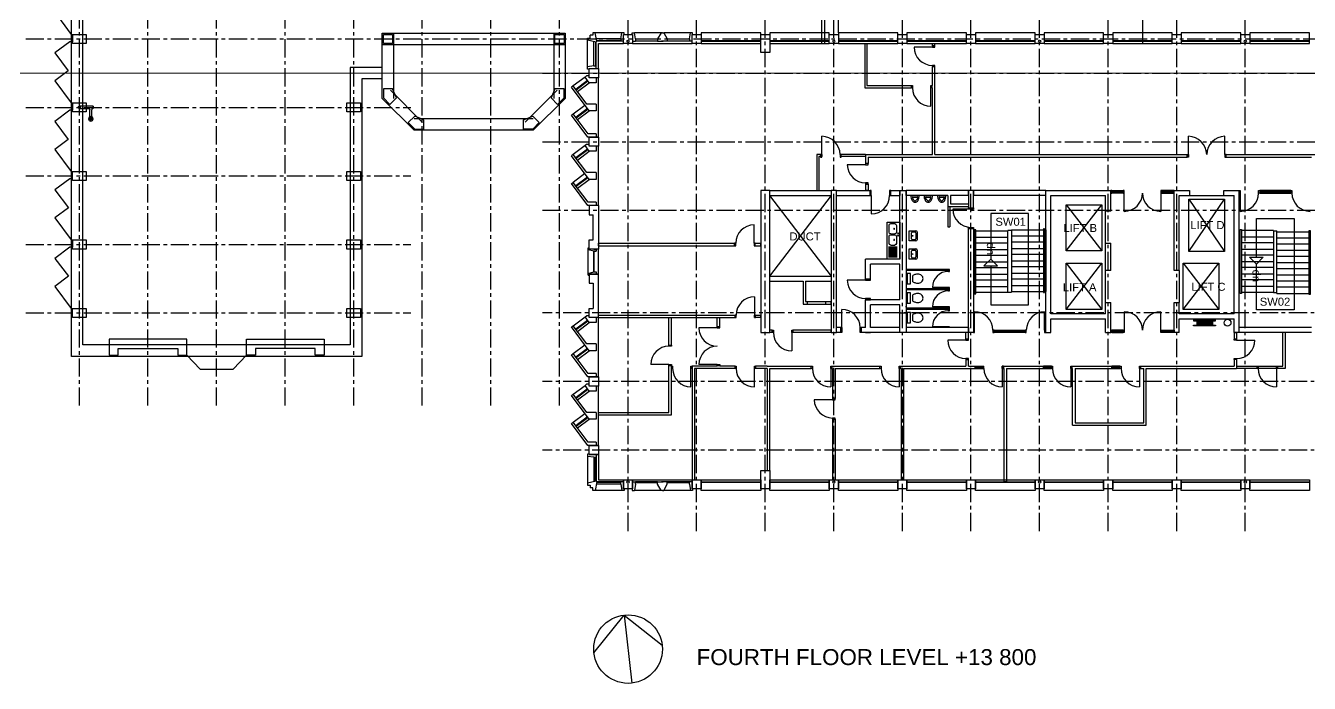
# Model space of a CAD drawing. Header units: millimetres. Extents: x -2031 to 95669, y -84053 to 2212.
# Drawn here: x -2031 to 54119, y -84053 to -55258 of the extents above; entities that cross this region are included whole.
import ezdxf

# ---------------------------------------------------------------- set-up
doc = ezdxf.new("R2010")
doc.units = ezdxf.units.MM
doc.header["$LTSCALE"] = 25
doc.header["$MEASUREMENT"] = 0
doc.linetypes.add('PCENTRE', pattern=[50.8, 31.75, -6.35, 6.35, -6.35])
doc.linetypes.add('PCENTRE2', pattern=[28.575, 19.05, -3.175, 3.175, -3.175])
for name, color, linetype in [('Boundaries_and_building_grids', 140, 'PCENTRE2'), ('BRICKWALLS_P4', 3, 'Continuous'), ('COLUMNS_P5', 5, 'Continuous'), ('DR', 8, 'Continuous'), ('FIRE', 7, 'Continuous'), ('LIFTS AND STAIRS', 8, 'Continuous'), ('Roofs', 7, 'Continuous'), ('SANITARY_P1', 1, 'Continuous'), ('TEXT', 7, 'Continuous'), ('WA', 6, 'Continuous'), ('WA_EXT', 7, 'Continuous'), ('WN', 4, 'Continuous')]:
    doc.layers.add(name, color=color, linetype=linetype)
doc.layers.add('Title Block', color=2, linetype='Continuous', lineweight=30)
doc.styles.add('Arial1', font='arial.ttf')
doc.styles.get("Standard").update_dxf_attribs({"font": 'arial.ttf'})

# ---------------------------------------------------------------- blocks, each defined once
blk = doc.blocks.new('sink4')
for p, q in [((0, 0), (-1618, 0)), ((-1618, 0), (-1618, -550)), ((0, -550), (0, 0)), ((-1618, -550), (0, -550)), ((-1068, -150), (-1543, -150)), ((-1068, -204), (-1543, -204)), ((-1068, -258), (-1543, -258)), ((-1068, -312), (-1543, -312)), ((-1068, -366), (-1543, -366)), ((-1068, -420), (-1543, -420)), ((-1543, -475), (-1068, -475)), ((-1004, -400), (-1004, -225)), ((-629, -150), (-929, -150)), ((-929, -475), (-629, -475)), ((-554, -400), (-554, -225)), ((-516, -400), (-516, -225)), ((-141, -150), (-441, -150)), ((-441, -475), (-141, -475)), ((-66, -400), (-66, -225))]:
    blk.add_line(p, q)
for centre in [(-779, -250), (-590, -79), (-490, -79), (-291, -250)]:
    blk.add_circle(centre, 20)
for centre, start, end in [((-929, -225), 90, 180), ((-929, -400), 180, 270), ((-629, -225), 0, 90), ((-629, -400), 270, 0), ((-441, -225), 90, 180), ((-441, -400), 180, 270), ((-141, -225), 0, 90), ((-141, -400), 270, 0)]:
    blk.add_arc(centre, 75, start, end)
blk = doc.blocks.new('wc8')
for p, q in [((170, -272), (-280, -272)), ((-280, -272), (-280, -422)), ((-280, -422), (170, -422)), ((-185, -186), (75, -186)), ((170, -422), (170, -272))]:
    blk.add_line(p, q)
for centre, radius, start, end in [((28, 44), 280, 160.8619, 180), ((28, 44), 280, 180, 199.1381), ((-12, 58), 237, 140.0439, 160.8619), ((-38, 80), 203, 116.3082, 140.0439), ((-55, 113), 166, 90, 116.3082), ((-55, 113), 166, 63.6918, 90), ((-71, 80), 203, 39.9561, 63.6918), ((-97, 58), 237, 19.1381, 39.9561), ((-138, 44), 280, 0, 19.1381), ((-138, 44), 280, 340.8619, 0), ((341, 71), 589, 191.5799, 204.7691), ((-38, -46), 203, 219.9561, 223.7742), ((-71, -46), 203, 316.2258, 320.0439), ((-451, 71), 589, 335.2309, 348.4201)]:
    blk.add_arc(centre, radius, start, end)
blk = doc.blocks.new('UR3')
for p, q in [((-208, 154), (165, 154)), ((-117, 85), (74, 85))]:
    blk.add_line(p, q)
blk.add_lwpolyline([(-208, 154, 0.062798), (-193, 37, 0.0766), (-153, -55, 0.107143), (-88, -122, 0.147074), (-22, -142, 0.147074), (44, -122, 0.107143), (110, -55, 0.0766), (149, 37, 0.062798), (165, 154, 0.06357)], format="xyb")
for centre, radius, start, end in [((-117, 65), 20, 90, 194.6369), ((121, 127), 267, 194.6369, 211.1445), ((-165, 127), 267, 328.8555, 345.3631), ((74, 65), 20, 345.3631, 90), ((50, 78), 180, 209.4369, 232.3837), ((-22, -7), 69.4, 236.533, 270), ((-22, -7), 69.4, 270, 303.467), ((-93, 78), 180, 307.6163, 330.5631)]:
    blk.add_arc(centre, radius, start, end)
blk = doc.blocks.new('whb5')
for p, q in [((-225, 0), (225, 0)), ((-225, -300), (-225, 0)), ((225, 0), (225, -300)), ((-175, -250), (-175, -150)), ((175, -350), (-175, -350)), ((-125, -100), (125, -100)), ((125, -300), (-125, -300)), ((175, -150), (175, -250))]:
    blk.add_line(p, q)
blk.add_circle((0, -153), 14.3)
for centre, start, end in [((-175, -300), 180, 270), ((-125, -150), 90, 180), ((-125, -250), 180, 270), ((125, -150), 0, 90), ((125, -250), 270, 0), ((175, -300), 270, 0)]:
    blk.add_arc(centre, 50, start, end)
blk = doc.blocks.new('FHR')
at = {"layer": 'FIRE', "linetype": 'Continuous'}
for p, q in [((-339, -76), (-339, -276)), ((-339, -102), (339, -102)), ((339, -125), (-339, -125)), ((-339, -151), (339, -151)), ((339, -177), (-339, -177)), ((-339, -203), (339, -203)), ((339, -229), (-339, -229)), ((-339, -255), (339, -255)), ((339, -76), (339, -276))]:
    blk.add_line(p, q, dxfattribs=at)
for points in [[(481, -46), (-481, -46), (-481, -76), (481, -76), (481, -46)], [(481, -307), (-481, -307), (-481, -276), (481, -276), (481, -307)]]:
    blk.add_lwpolyline(points, dxfattribs=at)
blk = doc.blocks.new('OffSetFullbore')
at = {"layer": 'Roofs', "linetype": 'Continuous'}
h = blk.add_hatch(dxfattribs=at)
h.set_pattern_fill('lines', color=256, scale=6.25, style=0)
h.set_pattern_definition([(0, (-14818.7696, 134.024), (0, 6.25), [])])
h.paths.add_polyline_path([(-550, -500, -1), (-450, -500, -1)])
at = {"layer": 'Roofs', "linetype": 'Continuous', "lineweight": -3}
for p, q in [((-600, 50), (0, 50)), ((-600, 50), (-600, -50)), ((-590, 50), (-590, -50)), ((-600, -50), (-541, -50)), ((-550, -500), (-550, -100)), ((-450, -500), (-450, -100)), ((0, -50), (-400, -50))]:
    blk.add_line(p, q, dxfattribs=at)
at = {"layer": 'Roofs', "linetype": 'Continuous'}
for radius in [100, 93.8, 50, 50]:
    blk.add_circle((-500, -500), radius, dxfattribs=at)
at = {"layer": 'Roofs', "linetype": 'Continuous', "lineweight": -3}
for centre, radius, start, end in [((0, 0), 50, 270, 90), ((-400, -100), 150, 160.5288, 180), ((-400, -100), 50, 90, 180)]:
    blk.add_arc(centre, radius, start, end, dxfattribs=at)

msp = doc.modelspace()

# ---------------------------------------------------------------- linework, layer by layer
at = {"layer": 'Boundaries_and_building_grids', "color": 140, "linetype": 'PCENTRE', "lineweight": -3}
for p, q in [((319, -71888), (319, 2212)), ((3319, -71888), (3319, 2212)), ((6319, -71888), (6319, 2212)), ((9319, -71888), (9319, 2212)), ((12319, -71888), (12319, 2212)), ((15319, -71888), (15319, 2212)), ((18319, -71888), (18319, 2212)), ((21319, -71888), (21319, 2212)), ((24319, -77388), (24319, 2212)), ((27319, -77388), (27319, 2212)), ((30319, -77388), (30319, 2212)), ((33319, -77388), (33319, 2212)), ((36319, -77388), (36319, 2212)), ((39319, -77388), (39319, 2212)), ((42319, -77388), (42319, 2212)), ((45319, -77388), (45319, 2212)), ((48319, -77388), (48319, 2212)), ((51319, -77388), (51319, 2212)), ((-2031, -55838), (95669, -55838)), ((20569, -57338), (73069, -57338)), ((-2031, -58838), (14819, -58838)), ((20569, -60338), (73069, -60338)), ((-2031, -61838), (14819, -61838)), ((20569, -63338), (73069, -63338)), ((-2031, -64838), (14819, -64838)), ((-2031, -67838), (14819, -67838)), ((73069, -67838), (20569, -67838)), ((73069, -70838), (20569, -70838)), ((73069, -73838), (20569, -73838))]:
    msp.add_line(p, q, dxfattribs=at)
at = {"layer": 'Boundaries_and_building_grids', "color": 4, "linetype": 'Continuous'}
for p, q in [((22828, -82723), (24149, -81062)), ((24149, -81062), (24488, -84043)), ((24149, -81062), (25809, -82383))]:
    msp.add_line(p, q, dxfattribs=at)
msp.add_circle((24319, -82553), 1500, dxfattribs=at)
at = {"layer": 'BRICKWALLS_P4', "linetype": 'Continuous'}
for p, q in [((30519, -62698), (30519, -62478)), ((30519, -62478), (33209, -62478)), ((30519, -62698), (33209, -62698)), ((33209, -62478), (33209, -62698)), ((33429, -62698), (33429, -62478)), ((33429, -62478), (34909, -62478)), ((33429, -62698), (34909, -62698)), ((34909, -62698), (34909, -62478)), ((35809, -62478), (36209, -62478)), ((35809, -62698), (35809, -62478)), ((35809, -62698), (36209, -62698)), ((36209, -62478), (36209, -62698)), ((36478, -62698), (36478, -62478)), ((39209, -62478), (36478, -62478)), ((38309, -62698), (36478, -62698)), ((38309, -62698), (38309, -63173)), ((39209, -62698), (38419, -62698)), ((38419, -62698), (38419, -63063)), ((39209, -62698), (39209, -62478)), ((39429, -62478), (39429, -62698)), ((42589, -62478), (39429, -62478)), ((42589, -62698), (39429, -62698)), ((42589, -62698), (42589, -62478)), ((36209, -63338), (36478, -63338)), ((36209, -65478), (36209, -63338)), ((36478, -63338), (36479, -67838)), ((38309, -63173), (39209, -63173)), ((38419, -63063), (39209, -63063)), ((39209, -63063), (39209, -63173)), ((36209, -65478), (34709, -65478)), ((34709, -66358), (34709, -65478)), ((30519, -66228), (33209, -66228)), ((30519, -66448), (30519, -66228)), ((33209, -66228), (33209, -66448)), ((36209, -65698), (34929, -65698)), ((34929, -66358), (34929, -65698)), ((36209, -67258), (36209, -65698)), ((30519, -66448), (31972, -66448)), ((31972, -66448), (31972, -67447)), ((32082, -66448), (32082, -67337)), ((32082, -66448), (33209, -66448)), ((34709, -66358), (34929, -66358)), ((32082, -67337), (33209, -67337)), ((32174, -67447), (32174, -67337)), ((32970, -67447), (32970, -67337)), ((33209, -67447), (33209, -67337)), ((36209, -67258), (34709, -67258)), ((34709, -68478), (34709, -67258)), ((31972, -67447), (33209, -67447)), ((36209, -67478), (34929, -67478)), ((34929, -68478), (34929, -67478)), ((36209, -67838), (36209, -67478)), ((36209, -67838), (36479, -67838)), ((33619, -68478), (33429, -68478)), ((33429, -68698), (33429, -68478)), ((33619, -68478), (33619, -68698)), ((34519, -68478), (34519, -68698)), ((34709, -68478), (34519, -68478)), ((36209, -68478), (34929, -68478)), ((36209, -68698), (36209, -68478)), ((36479, -68478), (36479, -68698)), ((39209, -68478), (36479, -68478)), ((39209, -68478), (39209, -68698)), ((51049, -68698), (51049, -68478)), ((54209, -68478), (51049, -68478)), ((33619, -68698), (33429, -68698)), ((36209, -68698), (34519, -68698)), ((34709, -68698), (34929, -68698)), ((39209, -68698), (36479, -68698)), ((39209, -68698), (39099, -68698)), ((54209, -68698), (51049, -68698)), ((40734, -70273), (40764, -70273))]:
    msp.add_line(p, q, dxfattribs=at)
at = {"layer": 'COLUMNS_P5', "color": 8, "linetype": 'Continuous'}
for p, q in [((30509, -62698, 20700), (33209, -66228, 20700)), ((33209, -62698, 20700), (30509, -66228, 20700))]:
    msp.add_line(p, q, dxfattribs=at)
at = {"layer": 'COLUMNS_P5', "linetype": 'Continuous'}
for p, q in [((42589, -62478), (45429, -62478)), ((42589, -68698), (42589, -62478)), ((42809, -62698), (45209, -62698)), ((42809, -67878), (42809, -62698)), ((45209, -63378), (45209, -62698)), ((45429, -63378), (45429, -62478)), ((48209, -62478), (48879, -62478)), ((48209, -65978), (48209, -62478)), ((48429, -62698), (48879, -62698)), ((48429, -65978), (48429, -62698)), ((48879, -62478), (48879, -62698)), ((48879, -62698), (50379, -62698)), ((50379, -62698), (50379, -62478)), ((50379, -62478), (51049, -62478)), ((50379, -62698), (50829, -62698)), ((50829, -67878), (50829, -62698)), ((51049, -68698), (51049, -62478)), ((45429, -63378), (45209, -63378)), ((45209, -64778), (45209, -63378)), ((45209, -64778), (45429, -64778)), ((45209, -65978), (45209, -64778)), ((45429, -65978), (45429, -64778)), ((45429, -65978), (45209, -65978)), ((45209, -67378), (45209, -65978)), ((48429, -65978), (48209, -65978)), ((48429, -65978), (48429, -67378)), ((45209, -67378), (45429, -67378)), ((45209, -67878), (45209, -67378)), ((45429, -68698), (45429, -67378)), ((48209, -67378), (48429, -67378)), ((48209, -68698), (48209, -67378)), ((48429, -67878), (48429, -67378)), ((36209, -67838), (36429, -67838)), ((36479, -67585), (36479, -67535)), ((45209, -67878), (42809, -67878)), ((50829, -67878), (48429, -67878)), ((42809, -68698), (42809, -68098)), ((42809, -68098), (45209, -68098)), ((45209, -68698), (45209, -68098)), ((48429, -68698), (48429, -68098)), ((48429, -68098), (50829, -68098)), ((50829, -68698), (50829, -68098)), ((42589, -68698), (42809, -68698)), ((45209, -68698), (45429, -68698)), ((48429, -68698), (48209, -68698)), ((51049, -68698), (50829, -68698))]:
    msp.add_line(p, q, dxfattribs=at)
at = {"layer": 'COLUMNS_P5', "color": 3, "linetype": 'Continuous', "lineweight": 0}
msp.add_xline((69319, -57338), (1, 0), dxfattribs=at)
at = {"layer": 'COLUMNS_P5', "linetype": 'Continuous'}
for points in [[(19, -56038), (19, -55638), (619, -55638), (619, -56038), (19, -56038)], [(21519, -56038), (21119, -56038), (21119, -55638), (21519, -55638), (21519, -56038)], [(24519, -56038), (24119, -56038), (24119, -55638), (24519, -55638), (24519, -56038)], [(27519, -56038), (27119, -56038), (27119, -55638), (27519, -55638), (27519, -56038)], [(30119, -55638), (30519, -55638), (30519, -56438), (30119, -56438), (30119, -55638)], [(33519, -56038), (33119, -56038), (33119, -55638), (33519, -55638), (33519, -56038)], [(36519, -56038), (36119, -56038), (36119, -55638), (36519, -55638), (36519, -56038)], [(39519, -56038), (39119, -56038), (39119, -55638), (39519, -55638), (39519, -56038)], [(42519, -56038), (42119, -56038), (42119, -55638), (42519, -55638), (42519, -56038)], [(45519, -56038), (45119, -56038), (45119, -55638), (45519, -55638), (45519, -56038)], [(48519, -56038), (48119, -56038), (48119, -55638), (48519, -55638), (48519, -56038)], [(51519, -56038), (51119, -56038), (51119, -55638), (51519, -55638), (51519, -56038)], [(23019, -57538), (22619, -57538), (22619, -57138), (23019, -57138), (23019, -57538)], [(19, -59038), (19, -58638), (619, -58638), (619, -59038), (19, -59038)], [(12019, -59038), (12019, -58638), (12619, -58638), (12619, -59038), (12019, -59038)], [(23019, -60538), (22619, -60538), (22619, -60138), (23019, -60138), (23019, -60538)], [(19, -62038), (19, -61638), (619, -61638), (619, -62038), (19, -62038)], [(12019, -62038), (12019, -61638), (12619, -61638), (12619, -62038), (12019, -62038)], [(23019, -63138), (22619, -63138), (22619, -63538), (22799, -63538)], [(23019, -63138), (23019, -65038)], [(22799, -64638), (22799, -63538)], [(19, -65038), (19, -64638), (619, -64638), (619, -65038), (19, -65038)], [(12019, -65038), (12019, -64638), (12619, -64638), (12619, -65038), (12019, -65038)], [(23019, -65038), (22619, -65038), (22619, -64638), (22799, -64638)], [(23019, -66138), (22619, -66138), (22619, -66538), (22799, -66538)], [(23019, -68038), (23019, -66138)], [(22799, -66538), (22799, -67638)], [(19, -68038), (19, -67638), (619, -67638), (619, -68038), (19, -68038)], [(12019, -68038), (12019, -67638), (12619, -67638), (12619, -68038), (12019, -68038)], [(23019, -68038), (22619, -68038), (22619, -67638), (22799, -67638)], [(3374, -68988), (3264, -68988)], [(9274, -68988), (9384, -68988)], [(23019, -71038), (22619, -71038), (22619, -70638), (23019, -70638), (23019, -71038)], [(23019, -74038), (22619, -74038), (22619, -73638), (23019, -73638), (23019, -74038)], [(24519, -75538), (24119, -75538), (24119, -75138), (24519, -75138), (24519, -75538)], [(27519, -75538), (27119, -75538), (27119, -75138), (27519, -75138), (27519, -75538)], [(30519, -75538), (30119, -75538), (30119, -74738), (30519, -74738), (30519, -75538)], [(33519, -75538), (33119, -75538), (33119, -75138), (33519, -75138), (33519, -75538)], [(36519, -75538), (36119, -75538), (36119, -75138), (36519, -75138), (36519, -75538)], [(39519, -75538), (39119, -75538), (39119, -75138), (39519, -75138), (39519, -75538)], [(42519, -75538), (42119, -75538), (42119, -75138), (42519, -75138), (42519, -75538)], [(45519, -75538), (45119, -75538), (45119, -75138), (45519, -75138), (45519, -75538)], [(48519, -75538), (48119, -75538), (48119, -75138), (48519, -75138), (48519, -75538)], [(51519, -75538), (51119, -75538), (51119, -75138), (51519, -75138), (51519, -75538)]]:
    msp.add_lwpolyline(points, dxfattribs=at)
for points in [[(13619, -56038), (13619, -55638), (14019, -55638), (14019, -56038)], [(14019, -58020), (13619, -58020), (13619, -58420), (13902, -58703), (14184, -58420)], [(20953, -58420), (21236, -58703), (21519, -58420), (21519, -58020), (21119, -58020)], [(14986, -59222), (14703, -59505), (14986, -59788), (15386, -59788), (15386, -59388)], [(19752, -59788), (19752, -59388), (20152, -59222), (20434, -59505), (20152, -59788)], [(30119, -62478), (30119, -68698), (30519, -68698), (30519, -62478)], [(33429, -68698), (33429, -62478), (33209, -62478), (33209, -68698)], [(36478, -62478), (36478, -63338), (36209, -63338), (36209, -62478)], [(39429, -63238), (39429, -62478), (39209, -62478), (39209, -63238)], [(39429, -64138), (39429, -68698), (39209, -68698), (39209, -64138)], [(36479, -67838), (36479, -68698), (36209, -68698), (36209, -67838)], [(2019, -69688), (2019, -69388), (3319, -69388), (4619, -69388), (4619, -69688), (5019, -69688), (5019, -68988), (1619, -68988), (1619, -69688)], [(10629, -69388), (9329, -69388), (8029, -69388), (8029, -69688), (7629, -69688), (7629, -68988), (11029, -68988), (11029, -69688), (10629, -69688)]]:
    msp.add_lwpolyline(points, close=True, dxfattribs=at)
at = {"layer": 'COLUMNS_P5', "linetype": 'Continuous', "lineweight": -3}
for centre in [(24319, -55938), (33319, -55938), (42319, -55938), (51319, -55938), (319, -58838), (24319, -75238), (33319, -75238), (42319, -75238), (51319, -75238)]:
    msp.add_circle(centre, 50, dxfattribs=at)
at = {"layer": 'DR', "linetype": 'Continuous'}
for p, q in [((37634, -56198), (36834, -56198)), ((37563, -57983), (37563, -57984)), ((37563, -58783), (37563, -57984)), ((32792, -60903), (32792, -60103)), ((48829, -60903), (48829, -60103)), ((50429, -60903), (50429, -60103)), ((34709, -61345), (33909, -61345)), ((34959, -62698), (34959, -63498)), ((46019, -63388), (46019, -62588)), ((47619, -62588), (47619, -63388)), ((51099, -62588), (51099, -63388)), ((53309, -62588), (53309, -62533)), ((39319, -63288), (38519, -63288)), ((29831, -64783), (29831, -63983)), ((34709, -66408), (33909, -66408)), ((38330, -66717), (37630, -66717)), ((29850, -67128), (29850, -67928)), ((29850, -67928), (29850, -67928)), ((33669, -68478), (33669, -67678)), ((38330, -67567), (37630, -67567)), ((39479, -68588), (39479, -67788)), ((42539, -68588), (42539, -67788)), ((46019, -67788), (46019, -68588)), ((47619, -68588), (47619, -67788)), ((28219, -68493), (27419, -68493)), ((38330, -68438), (37630, -68438)), ((31479, -68698), (31479, -69498)), ((39099, -69030), (38299, -69030)), ((41689, -68588), (41689, -68643)), ((50939, -69030), (51739, -69030)), ((26109, -70093), (25309, -70093)), ((28219, -70093), (27419, -70093)), ((39484, -70163), (39484, -70273)), ((39534, -70273), (39534, -70163)), ((39834, -70273), (39834, -70163)), ((40684, -70273), (40684, -70163)), ((27069, -70273), (27069, -70274)), ((27069, -71073), (27069, -70274)), ((29850, -70273), (29850, -70274)), ((29850, -71073), (29850, -70274)), ((33184, -70273), (33184, -71073)), ((36184, -70273), (36184, -71073)), ((40684, -70273), (40684, -71073)), ((43684, -70273), (43684, -71073)), ((46684, -70273), (46684, -71073)), ((52681, -70273), (52681, -71073)), ((33264, -71636), (32464, -71636))]:
    msp.add_line(p, q, dxfattribs=at)
at = {"layer": 'DR'}
for p, q in [((39484, -70163), (39534, -70163)), ((39834, -70163), (39884, -70163)), ((39884, -70273), (39884, -70163)), ((39484, -70273), (39534, -70273)), ((39834, -70273), (39884, -70273))]:
    msp.add_line(p, q, dxfattribs=at)
at = {"layer": 'DR', "linetype": 'Continuous'}
for points in [[(37744, -56198), (37744, -56148), (37634, -56148), (37634, -56198), (37744, -56198)], [(37744, -57048), (37744, -56998), (37634, -56998), (37634, -57048), (37744, -57048)], [(36713, -57873), (36763, -57873), (36763, -57983), (36713, -57983), (36713, -57873)], [(37563, -57873), (37613, -57873), (37613, -57983), (37563, -57983), (37563, -57873)], [(32742, -60903), (32742, -61013), (32792, -61013), (32792, -60903), (32742, -60903)], [(33592, -60903), (33592, -61013), (33642, -61013), (33642, -60903), (33592, -60903)], [(48829, -61013), (48779, -61013), (48779, -60903), (48829, -60903), (48829, -61013)], [(50429, -61013), (50479, -61013), (50479, -60903), (50429, -60903), (50429, -61013)], [(34819, -61345), (34819, -61295), (34709, -61295), (34709, -61345), (34819, -61345)], [(34819, -62195), (34819, -62145), (34709, -62145), (34709, -62195), (34819, -62195)], [(34959, -62478), (34909, -62478), (34909, -62698), (34959, -62698), (34959, -62478)], [(35809, -62478), (35759, -62478), (35759, -62698), (35809, -62698), (35809, -62478)], [(45429, -62478), (45429, -62588), (45479, -62588), (45479, -62478), (45429, -62478)], [(45969, -62478), (45969, -62588), (46019, -62588), (46019, -62478), (45969, -62478)], [(47619, -62478), (47619, -62588), (47669, -62588), (47669, -62478), (47619, -62478)], [(48159, -62478), (48159, -62588), (48209, -62588), (48209, -62478), (48159, -62478)], [(51049, -62588), (51049, -62478), (51099, -62478), (51099, -62588), (51049, -62588)], [(51899, -62588), (51899, -62478), (51949, -62478), (51949, -62588), (51899, -62588)], [(53309, -62588), (53309, -62478), (53359, -62478), (53359, -62588), (53309, -62588)], [(39429, -63238), (39429, -63288), (39209, -63288), (39209, -63238), (39429, -63238)], [(39429, -64088), (39429, -64138), (39209, -64138), (39209, -64088), (39429, -64088)], [(28981, -64893), (29031, -64893), (29031, -64783), (28981, -64783), (28981, -64893)], [(29831, -64893), (29881, -64893), (29881, -64783), (29831, -64783), (29831, -64893)], [(38330, -65992), (38330, -66017), (38380, -66017), (38380, -65992), (38330, -65992)], [(38330, -65992), (38330, -66017), (38380, -66017), (38380, -65992), (38330, -65992)], [(34929, -66408), (34929, -66358), (34709, -66358), (34709, -66408), (34929, -66408)], [(38330, -66717), (38330, -66742), (38380, -66742), (38380, -66717), (38330, -66717)], [(34929, -67258), (34929, -67208), (34709, -67208), (34709, -67258), (34929, -67258)], [(38330, -66842), (38330, -66867), (38380, -66867), (38380, -66842), (38330, -66842)], [(38330, -66842), (38330, -66867), (38380, -66867), (38380, -66842), (38330, -66842)], [(29000, -68038), (29050, -68038), (29050, -67928), (29000, -67928), (29000, -68038)], [(29850, -68038), (29900, -68038), (29900, -67928), (29850, -67928), (29850, -68038)], [(38330, -67567), (38330, -67592), (38380, -67592), (38380, -67567), (38330, -67567)], [(38330, -67713), (38330, -67738), (38380, -67738), (38380, -67713), (38330, -67713)], [(38330, -67713), (38330, -67738), (38380, -67738), (38380, -67713), (38330, -67713)], [(28329, -68493), (28329, -68443), (28219, -68443), (28219, -68493), (28329, -68493)], [(33669, -68698), (33619, -68698), (33619, -68478), (33669, -68478), (33669, -68698)], [(34519, -68698), (34469, -68698), (34469, -68478), (34519, -68478), (34519, -68698)], [(38330, -68438), (38330, -68463), (38380, -68463), (38380, -68438), (38330, -68438)], [(30629, -68588), (30679, -68588), (30679, -68698), (30629, -68698), (30629, -68588)], [(31479, -68588), (31529, -68588), (31529, -68698), (31479, -68698), (31479, -68588)], [(39209, -69030), (39209, -68980), (39099, -68980), (39099, -69030), (39209, -69030)], [(39429, -68588), (39429, -68698), (39479, -68698), (39479, -68588), (39429, -68588)], [(40279, -68588), (40279, -68698), (40329, -68698), (40329, -68588), (40279, -68588)], [(41689, -68588), (41689, -68698), (41739, -68698), (41739, -68588), (41689, -68588)], [(42539, -68588), (42539, -68698), (42589, -68698), (42589, -68588), (42539, -68588)], [(45429, -68698), (45429, -68588), (45479, -68588), (45479, -68698), (45429, -68698)], [(45969, -68698), (45969, -68588), (46019, -68588), (46019, -68698), (45969, -68698)], [(47619, -68698), (47619, -68588), (47669, -68588), (47669, -68698), (47619, -68698)], [(48159, -68698), (48159, -68588), (48209, -68588), (48209, -68698), (48159, -68698)], [(50829, -69030), (50829, -68980), (50939, -68980), (50939, -69030), (50829, -69030)], [(26219, -69243), (26219, -69293), (26109, -69293), (26109, -69243), (26219, -69243)], [(26219, -70093), (26219, -70143), (26109, -70143), (26109, -70093), (26219, -70093)], [(26219, -70163), (26269, -70163), (26269, -70273), (26219, -70273), (26219, -70163)], [(27069, -70163), (27119, -70163), (27119, -70273), (27069, -70273), (27069, -70163)], [(28329, -70093), (28329, -70143), (28219, -70143), (28219, -70093), (28329, -70093)], [(29000, -70163), (29050, -70163), (29050, -70273), (29000, -70273), (29000, -70163)], [(29850, -70163), (29900, -70163), (29900, -70273), (29850, -70273), (29850, -70163)], [(32334, -70163), (32384, -70163), (32384, -70273), (32334, -70273), (32334, -70163)], [(33184, -70163), (33234, -70163), (33234, -70273), (33184, -70273), (33184, -70163)], [(35334, -70163), (35384, -70163), (35384, -70273), (35334, -70273), (35334, -70163)], [(36184, -70163), (36234, -70163), (36234, -70273), (36184, -70273), (36184, -70163)], [(39209, -69880), (39209, -69830), (39099, -69830), (39099, -69880), (39209, -69880)], [(40734, -70273), (40734, -70163), (40684, -70163), (40684, -70273), (40734, -70273)], [(42534, -70273), (42534, -70163), (42484, -70163), (42484, -70273), (42534, -70273)], [(42834, -70163), (42884, -70163), (42884, -70273), (42834, -70273), (42834, -70163)], [(43684, -70163), (43734, -70163), (43734, -70273), (43684, -70273), (43684, -70163)], [(45834, -70163), (45884, -70163), (45884, -70273), (45834, -70273), (45834, -70163)], [(46684, -70163), (46734, -70163), (46734, -70273), (46684, -70273), (46684, -70163)], [(50829, -69880), (50829, -69830), (50939, -69830), (50939, -69880), (50829, -69880)], [(51831, -70163), (51881, -70163), (51881, -70273), (51831, -70273), (51831, -70163)], [(52681, -70163), (52731, -70163), (52731, -70273), (52681, -70273), (52681, -70163)], [(33374, -71636), (33374, -71586), (33264, -71586), (33264, -71636), (33374, -71636)], [(33374, -72486), (33374, -72436), (33264, -72436), (33264, -72486), (33374, -72486)]]:
    msp.add_lwpolyline(points, dxfattribs=at)
for centre, radius, start, end in [((37634, -56198), 800, 180, 270), ((37563, -57983), 800, 180, 270), ((32792, -60903), 800, 0, 90), ((48829, -60903), 800, 0, 90), ((50429, -60903), 800, 90, 180), ((34709, -61345), 800, 180, 270), ((34959, -62698), 800, 270, 0), ((46019, -62588), 800, 270, 0), ((47619, -62588), 800, 180, 270), ((51099, -62588), 800, 270, 0), ((54159, -62588), 800, 180, 270), ((39319, -63288), 800, 180, 270), ((29831, -64783), 800, 90, 180), ((38330, -66717), 700, 90, 180), ((34709, -66408), 800, 180, 270), ((29850, -67928), 800, 90, 180), ((38330, -67567), 700, 90, 180), ((33669, -68478), 800, 0, 90), ((38330, -68438), 700, 90, 180), ((39479, -68588), 800, 0, 90), ((42539, -68588), 800, 90, 180), ((46019, -68588), 800, 0, 90), ((47619, -68588), 800, 90, 180), ((28219, -68493), 800, 180, 270), ((31479, -68698), 800, 180, 270), ((39099, -69030), 800, 180, 270), ((50939, -69030), 800, 270, 0), ((26109, -70093), 800, 90, 180), ((28219, -70093), 800, 90, 180), ((27069, -70273), 800, 180, 270), ((29850, -70273), 800, 180, 270), ((33184, -70273), 800, 180, 270), ((36184, -70273), 800, 180, 270), ((40684, -70273), 800, 180, 270), ((43684, -70273), 800, 180, 270), ((46684, -70273), 800, 180, 270), ((52681, -70273), 800, 180, 270), ((33264, -71636), 800, 180, 270)]:
    msp.add_arc(centre, radius, start, end, dxfattribs=at)
at = {"layer": 'FIRE', "linetype": 'Continuous'}
msp.add_circle((50540, -68264), 150, dxfattribs=at)
at = {"layer": 'LIFTS AND STAIRS', "linetype": 'Continuous'}
for p, q in [((48848, -65149), (50410, -62849)), ((48848, -62849), (50410, -65149)), ((43485, -65123), (45047, -63102)), ((43485, -63102), (45047, -65123)), ((39429, -64248), (39479, -64248)), ((39429, -64248), (39429, -66948)), ((39479, -64518), (39429, -64518)), ((39529, -64198), (39479, -64198)), ((39479, -64198), (39479, -66998)), ((39529, -66998), (39529, -64198)), ((39529, -64248), (40934, -64248)), ((39529, -64518), (40934, -64518)), ((41084, -64223), (40934, -64223)), ((40934, -66948), (40934, -64223)), ((41084, -64198), (41084, -66932)), ((41084, -64198), (42489, -64198)), ((42489, -64468), (41084, -64468)), ((42539, -64198), (42589, -64198)), ((42539, -64468), (42589, -64468)), ((42589, -64198), (42589, -66898)), ((51099, -64228), (51049, -64228)), ((51049, -66928), (51049, -64228)), ((51099, -64498), (51049, -64498)), ((51099, -64178), (51149, -64178)), ((51099, -66978), (51099, -64178)), ((51149, -64178), (51149, -66978)), ((52554, -64228), (51149, -64228)), ((51149, -64498), (52554, -64498)), ((52554, -64228), (52554, -66953)), ((52554, -64243), (52704, -64243)), ((52704, -66978), (52704, -64243)), ((52704, -64278), (54109, -64278)), ((52704, -64548), (54109, -64548)), ((39479, -64788), (39429, -64788)), ((39479, -65058), (39429, -65058)), ((40934, -64788), (39529, -64788)), ((39529, -65058), (40934, -65058)), ((42489, -64738), (41084, -64738)), ((41084, -65008), (42489, -65008)), ((42539, -64738), (42589, -64738)), ((42539, -65008), (42589, -65008)), ((51099, -64768), (51049, -64768)), ((51099, -65038), (51049, -65038)), ((52554, -64768), (51149, -64768)), ((51149, -65038), (52554, -65038)), ((54109, -64818), (52704, -64818)), ((52704, -65088), (54109, -65088)), ((39479, -65328), (39429, -65328)), ((39479, -65598), (39429, -65598)), ((40934, -65328), (39529, -65328)), ((39529, -65598), (40934, -65598)), ((42489, -65278), (41084, -65278)), ((41084, -65548), (42489, -65548)), ((42539, -65278), (42589, -65278)), ((42539, -65548), (42589, -65548)), ((43485, -67681), (45047, -65660)), ((43485, -65660), (45047, -67681)), ((48598, -67681), (50160, -65660)), ((48598, -65660), (50160, -67681)), ((51099, -65308), (51049, -65308)), ((51099, -65578), (51049, -65578)), ((52554, -65308), (51149, -65308)), ((51149, -65578), (52554, -65578)), ((54109, -65358), (52704, -65358)), ((52704, -65628), (54109, -65628)), ((39479, -65868), (39429, -65868)), ((39479, -66138), (39429, -66138)), ((40934, -65868), (39529, -65868)), ((39529, -66138), (40934, -66138)), ((42489, -65818), (41084, -65818)), ((41084, -66088), (42489, -66088)), ((42539, -65818), (42589, -65818)), ((42539, -66088), (42589, -66088)), ((51099, -65848), (51049, -65848)), ((51099, -66118), (51049, -66118)), ((52554, -65848), (51149, -65848)), ((51149, -66118), (52554, -66118)), ((54109, -65898), (52704, -65898)), ((52704, -66168), (54109, -66168)), ((39479, -66408), (39429, -66408)), ((39479, -66678), (39429, -66678)), ((40934, -66408), (39529, -66408)), ((39529, -66678), (40934, -66678)), ((42489, -66358), (41084, -66358)), ((41084, -66628), (42489, -66628)), ((42539, -66358), (42589, -66358)), ((42539, -66628), (42589, -66628)), ((51099, -66388), (51049, -66388)), ((51099, -66658), (51049, -66658)), ((52554, -66388), (51149, -66388)), ((51149, -66658), (52554, -66658)), ((54109, -66438), (52704, -66438)), ((54109, -66708), (52704, -66708)), ((39479, -66948), (39429, -66948)), ((39479, -66998), (39529, -66998)), ((40934, -66948), (39529, -66948)), ((40934, -66932), (41084, -66932)), ((41084, -66898), (42489, -66898)), ((42539, -66898), (42589, -66898)), ((51049, -66928), (51099, -66928)), ((51149, -66978), (51099, -66978)), ((51149, -66928), (52554, -66928)), ((52704, -66953), (52554, -66953)), ((52704, -66978), (54109, -66978))]:
    msp.add_line(p, q, dxfattribs=at)
for points in [[(50410, -65149), (48848, -65149), (48848, -62849), (50410, -62849), (50410, -65149)], [(45047, -65123), (43485, -65123), (43485, -63102), (45047, -63102), (45047, -65123)], [(41836, -63478), (40181, -63478), (40181, -65478)], [(40181, -65778), (40181, -67479), (41836, -67479), (41836, -63478)], [(51801, -65397), (51801, -63696), (53456, -63696), (53456, -67697)], [(42539, -64148), (42489, -64148), (42489, -66948), (42539, -66948), (42539, -64148)], [(54159, -67028), (54109, -67028), (54109, -64228), (54159, -64228), (54159, -67028)], [(40181, -65478), (39881, -65778), (40481, -65778), (40181, -65478)], [(45047, -67681), (43485, -67681), (43485, -65660), (45047, -65660), (45047, -67681)], [(50160, -67681), (48598, -67681), (48598, -65660), (50160, -65660), (50160, -67681)], [(51801, -65697), (51501, -65397), (52101, -65397), (51801, -65697)], [(53456, -67697), (51801, -67697), (51801, -65697)]]:
    msp.add_lwpolyline(points, dxfattribs=at)
at = {"layer": 'Roofs', "linetype": 'Continuous'}
for p, q in [((-31, -69738), (-31, 62)), ((33519, -55568), (33519, -29038)), ((13569, -55588), (21569, -55588)), ((13569, -58441), (13569, -55588)), ((21569, -55588), (21569, -58441)), ((13569, -57588), (12669, -57588)), ((12669, -57588), (12669, -69738)), ((14965, -59838), (13569, -58441)), ((21569, -58441), (20172, -59838)), ((20172, -59838), (14965, -59838)), ((12669, -69738), (-31, -69738))]:
    msp.add_line(p, q, dxfattribs=at)
at = {"layer": 'Roofs', "linetype": 'Continuous', "lineweight": -3}
for p, q in [((469, -69238), (469, -438)), ((32792, -56013), (32792, -28438)), ((32919, -56013), (32919, -28438)), ((46819, -28438), (46819, -56013)), ((14069, -58441), (14069, -55588)), ((21069, -55588), (21069, -58441)), ((13569, -56088), (21569, -56088)), ((13569, -57088), (12169, -57088)), ((12169, -57088), (12169, -69238)), ((15319, -59484), (13922, -58088)), ((21215, -58088), (19819, -59484)), ((20172, -59338), (14965, -59338)), ((12169, -69238), (469, -69238))]:
    msp.add_line(p, q, dxfattribs=at)
for points in [[(-757, -54674), (-37, -55638), (19, -55638), (19, -55960), (-101, -55960), (-752, -56447), (-170, -57236), (-757, -57674), (-37, -58638), (19, -58638), (19, -58960), (-101, -58960), (-752, -59447), (-170, -60236), (-757, -60674), (-37, -61638), (19, -61638)], [(19, -61960), (-101, -61960), (-752, -62447), (-165, -63232), (-757, -63674), (-37, -64638), (19, -64638), (19, -64960), (-101, -64960), (-752, -65447), (-165, -66232), (-757, -66674), (-37, -67638), (19, -67638)]]:
    msp.add_lwpolyline(points, dxfattribs=at)
at = {"layer": 'Roofs', "linetype": 'Continuous'}
msp.add_lwpolyline([(5019, -69688), (5606, -70295), (7041, -70295), (7629, -69688)], dxfattribs=at)
at = {"layer": 'WA', "linetype": 'Continuous'}
for p, q in [((34669, -56038), (34769, -56038)), ((34669, -56038), (34669, -57983)), ((34769, -56038), (34769, -57883)), ((37744, -55938), (37634, -55938)), ((37634, -56148), (37634, -56038)), ((37634, -56148), (37744, -56148)), ((37744, -56148), (37744, -56038)), ((37634, -57048), (37744, -57048)), ((37634, -57883), (37634, -57048)), ((37744, -60903), (37744, -57048)), ((34669, -57983), (36713, -57983)), ((34769, -57883), (36713, -57883)), ((36713, -57883), (36713, -57983)), ((37613, -57983), (37613, -57883)), ((37613, -57883), (37634, -57883)), ((37613, -57983), (37634, -57983)), ((37634, -60903), (37634, -57983)), ((32792, -60903), (32792, -60993)), ((33592, -60903), (33592, -60993)), ((34709, -60903), (34709, -61295)), ((34709, -60903), (37634, -60903)), ((34819, -61013), (34819, -61295)), ((34819, -61013), (48779, -61013)), ((37744, -60903), (48779, -60903)), ((48779, -60903), (48779, -61013)), ((50479, -60903), (60264, -60903)), ((50479, -61013), (54209, -61013)), ((34819, -61295), (34709, -61295)), ((34709, -62195), (34709, -62478)), ((34819, -62195), (34709, -62195)), ((34819, -62195), (34819, -62478)), ((34819, -62478), (34709, -62478)), ((38309, -63173), (38309, -64073)), ((38399, -63173), (38399, -64073)), ((23019, -64893), (23019, -64783)), ((23019, -64783), (27634, -64783)), ((23019, -64893), (28981, -64893)), ((27634, -64783), (28981, -64783)), ((28981, -64893), (28981, -64783)), ((29881, -64893), (29881, -64783)), ((29881, -64783), (30119, -64783)), ((29881, -64893), (30119, -64893)), ((30119, -64893), (30119, -64783)), ((38380, -65928), (36479, -65928)), ((38330, -65978), (36479, -65978)), ((38330, -65992), (38330, -65978)), ((38380, -65992), (38330, -65992)), ((38355, -65992), (38380, -65992)), ((38380, -65992), (38380, -65928)), ((38330, -66778), (36479, -66778)), ((38380, -66742), (38330, -66742)), ((38330, -66778), (38330, -66742)), ((38355, -66742), (38380, -66742)), ((38380, -66863), (38380, -66742)), ((38380, -66842), (38380, -66770)), ((38330, -66828), (36479, -66828)), ((38330, -66842), (38330, -66828)), ((38380, -66842), (38330, -66842)), ((38355, -66842), (38380, -66842)), ((23019, -67928), (28634, -67928)), ((23019, -68038), (23019, -67928)), ((28634, -67928), (29000, -67928)), ((29000, -68038), (29000, -67928)), ((29850, -67928), (30119, -67928)), ((29850, -68038), (29850, -67928)), ((30119, -68038), (30119, -67928)), ((38330, -67628), (36479, -67628)), ((38330, -67678), (36479, -67678)), ((38380, -67592), (38330, -67592)), ((38330, -67628), (38330, -67592)), ((38330, -67713), (38330, -67678)), ((38380, -67713), (38330, -67713)), ((38355, -67592), (38380, -67592)), ((38355, -67713), (38380, -67713)), ((38380, -67713), (38380, -67592)), ((38380, -67713), (38380, -67642)), ((23019, -68038), (29000, -68038)), ((26109, -69243), (26109, -68038)), ((26219, -69243), (26219, -68038)), ((28219, -68493), (28219, -68038)), ((28329, -68493), (28219, -68493)), ((28329, -68493), (28329, -68038)), ((30119, -68038), (29850, -68038)), ((38380, -68463), (38330, -68463)), ((38330, -68478), (38330, -68463)), ((38355, -68463), (38380, -68463)), ((38380, -68478), (38380, -68463)), ((30629, -68588), (30519, -68588)), ((30519, -68698), (30519, -68588)), ((30629, -68698), (30519, -68698)), ((30629, -68588), (30629, -68698)), ((33209, -68588), (31529, -68588)), ((31529, -68698), (31529, -68588)), ((33209, -68698), (31529, -68698)), ((33209, -68698), (33209, -68588)), ((39099, -68980), (39099, -68698)), ((39099, -68980), (39209, -68980)), ((39209, -68980), (39209, -68698)), ((50829, -68698), (50939, -68698)), ((50829, -68698), (50829, -68980)), ((50939, -68980), (50829, -68980)), ((50939, -68698), (50939, -68980)), ((26109, -69243), (26219, -69243)), ((26109, -72188), (26109, -70143)), ((26109, -70143), (26219, -70143)), ((26219, -70893), (26219, -70143)), ((26219, -70273), (26219, -70163)), ((27119, -70163), (27119, -75138)), ((27119, -70273), (27119, -70163)), ((28219, -70163), (27119, -70163)), ((28219, -70163), (28219, -70143)), ((28219, -70143), (28329, -70143)), ((28329, -70163), (28329, -70143)), ((29000, -70163), (28329, -70163)), ((29000, -70273), (29000, -70163)), ((30409, -70163), (29900, -70163)), ((29900, -70273), (29900, -70163)), ((30409, -70163), (32334, -70163)), ((30409, -70163), (30409, -70163)), ((32334, -70273), (32334, -70163)), ((33234, -70163), (35334, -70163)), ((33234, -70273), (33234, -70163)), ((35334, -70273), (35334, -70163)), ((36234, -70163), (39099, -70163)), ((36234, -70273), (36234, -70163)), ((39099, -69880), (39209, -69880)), ((39099, -69880), (39099, -70163)), ((39209, -70163), (39209, -69880)), ((39209, -70163), (39884, -70163)), ((39884, -70273), (39884, -70163)), ((40734, -70163), (42484, -70163)), ((40734, -70163), (40734, -70273)), ((42484, -70273), (42484, -70163)), ((43734, -70273), (43734, -70163)), ((43734, -70163), (45484, -70163)), ((45484, -70273), (45484, -70163)), ((46734, -70273), (46734, -70163)), ((46734, -70163), (50829, -70163)), ((50939, -69880), (50829, -69880)), ((50829, -69880), (50829, -70163)), ((50939, -69880), (50939, -70273)), ((27229, -70273), (27229, -75138)), ((29000, -70273), (27229, -70273)), ((30409, -70273), (29900, -70273)), ((30409, -70273), (30409, -74738)), ((30519, -70273), (32334, -70273)), ((30519, -74738), (30519, -70273)), ((33234, -70273), (33264, -70273)), ((33264, -70273), (33264, -71586)), ((33374, -70273), (35334, -70273)), ((33374, -70273), (33374, -71586)), ((36234, -70273), (36264, -70273)), ((36264, -70273), (36264, -75138)), ((36374, -70273), (39884, -70273)), ((36374, -70273), (36374, -75138)), ((40734, -70273), (40764, -70273)), ((40764, -75237), (40764, -70273)), ((40874, -70273), (42484, -70273)), ((40874, -70273), (40874, -75237)), ((43734, -70273), (43764, -70273)), ((43764, -72755), (43764, -70273)), ((43874, -70273), (45484, -70273)), ((43874, -70273), (43874, -72645)), ((46734, -70273), (46874, -70273)), ((46874, -72645), (46874, -70273)), ((46984, -72755), (46984, -70273)), ((46984, -70273), (50939, -70273)), ((26109, -72188), (26109, -70893)), ((26219, -72298), (26219, -70893)), ((33264, -71586), (33374, -71586)), ((23019, -72188), (26109, -72188)), ((23019, -72298), (26219, -72298)), ((33264, -72486), (33264, -75138)), ((33264, -72486), (33374, -72486)), ((33374, -72486), (33374, -75138)), ((43764, -72755), (46984, -72755)), ((43874, -72645), (46874, -72645)), ((27119, -75138), (27229, -75138)), ((33264, -75138), (33374, -75138)), ((36264, -75138), (36374, -75138)), ((40874, -75237), (40764, -75237))]:
    msp.add_line(p, q, dxfattribs=at)
at = {"layer": 'WA'}
for p, q in [((32576, -60903), (32576, -62478)), ((32792, -60903), (32576, -60903)), ((32666, -60993), (32666, -62478)), ((32792, -60993), (32666, -60993)), ((34709, -60903), (33592, -60903)), ((34709, -60993), (33592, -60993)), ((38309, -64073), (38399, -64073)), ((52959, -70163), (52959, -68698)), ((53069, -68698), (53069, -70273)), ((50939, -70163), (52959, -70163)), ((53069, -70273), (50939, -70273))]:
    msp.add_line(p, q, dxfattribs=at)
at = {"layer": 'WA_EXT', "linetype": 'Continuous'}
for p, q in [((22781, -55568), (22781, -55679)), ((22875, -55568), (22781, -55568)), ((22958, -55938), (22875, -55568)), ((24000, -55838), (24043, -55568)), ((24142, -55568), (24043, -55568)), ((24142, -55638), (24142, -55568)), ((22549, -55800), (22660, -55800)), ((22549, -55894), (22549, -55800)), ((22919, -55977), (22549, -55894)), ((22660, -55800), (22660, -55679)), ((22781, -55679), (22660, -55679)), ((22919, -55977), (22939, -55957)), ((22958, -55938), (22939, -55957)), ((24000, -55838), (24000, -55938)), ((24119, -55938), (24000, -55938)), ((22819, -57019), (22549, -57062)), ((22549, -57161), (22549, -57062)), ((22619, -57161), (22549, -57161)), ((22819, -57019), (22919, -57019)), ((22919, -57138), (22919, -57019))]:
    msp.add_line(p, q, dxfattribs=at)
at = {"layer": 'WA_EXT', "linetype": 'Continuous', "lineweight": -3}
for p, q in [((24495, -55568), (24595, -55568)), ((24495, -55638), (24495, -55568)), ((24637, -55838), (24595, -55568)), ((25760, -55570), (25605, -55838)), ((25819, -55570), (25760, -55570)), ((25819, -55570), (25877, -55570)), ((25877, -55570), (26032, -55838)), ((27000, -55838), (27043, -55568)), ((27142, -55568), (27043, -55568)), ((27142, -55638), (27142, -55568)), ((24519, -55938), (24637, -55938)), ((24637, -55838), (24637, -55938)), ((25605, -55838), (25605, -55938)), ((25605, -55938), (25852, -55938)), ((26032, -55938), (25786, -55938)), ((26032, -55838), (26032, -55938)), ((27000, -55838), (27000, -55938)), ((27119, -55938), (27000, -55938)), ((22435, -57508), (22499, -57460)), ((22623, -57760), (22435, -57508)), ((22619, -57460), (22499, -57460)), ((22919, -57760), (22623, -57760)), ((22919, -57538), (22919, -57760)), ((21919, -57894), (21843, -57950)), ((22619, -58988), (21843, -57950)), ((22512, -58688), (21919, -57894)), ((22919, -58688), (22512, -58688)), ((22919, -58688), (22919, -58988)), ((21843, -59174), (21919, -59118)), ((22563, -60138), (21843, -59174)), ((22569, -59988), (21919, -59118)), ((22919, -58988), (22619, -58988)), ((22919, -59988), (22569, -59988)), ((22919, -59988), (22569, -59988)), ((22919, -59988), (22919, -60138)), ((22499, -60460), (22435, -60508)), ((22623, -60760), (22435, -60508)), ((22619, -60460), (22499, -60460)), ((23019, -60138), (22563, -60138)), ((22919, -60538), (22919, -60760)), ((21919, -60894), (21843, -60950)), ((22619, -61988), (21843, -60950)), ((22512, -61688), (21919, -60894)), ((22919, -60760), (22623, -60760)), ((22919, -61688), (22512, -61688)), ((22919, -61688), (22919, -61988)), ((21843, -62174), (21919, -62118)), ((22563, -63138), (21843, -62174)), ((22569, -62988), (21919, -62118)), ((22919, -61988), (22619, -61988)), ((23019, -63138), (22563, -63138)), ((22919, -62988), (22569, -62988)), ((22919, -62988), (22569, -62988)), ((22919, -62988), (22919, -63138)), ((22573, -64988), (22619, -64988)), ((22573, -65071), (22573, -64988)), ((22819, -65138), (22573, -65071)), ((22919, -65038), (22919, -65138)), ((22919, -65138), (22819, -65138)), ((22836, -65138), (22919, -65138)), ((22571, -66105), (22819, -66038)), ((22573, -66187), (22573, -66104)), ((22573, -66187), (22619, -66187)), ((22819, -66038), (22919, -66038)), ((22919, -66038), (22919, -66138)), ((21843, -68450), (21919, -68394)), ((22619, -69488), (21843, -68450)), ((22512, -69188), (21919, -68394)), ((22435, -68008), (22499, -67960)), ((22623, -68260), (22435, -68008)), ((22619, -67960), (22499, -67960)), ((22919, -68260), (22623, -68260)), ((22919, -68038), (22919, -68260)), ((21843, -69674), (21919, -69618)), ((22569, -70488), (21919, -69618)), ((22919, -69188), (22512, -69188)), ((22919, -69488), (22619, -69488)), ((22919, -69188), (22919, -69488)), ((22563, -70638), (21843, -69674)), ((23019, -70638), (22563, -70638)), ((22919, -70488), (22569, -70488)), ((22919, -70488), (22569, -70488)), ((22919, -70488), (22919, -70638)), ((22435, -71008), (22499, -70960)), ((22623, -71260), (22435, -71008)), ((22619, -70960), (22499, -70960)), ((22919, -71260), (22623, -71260)), ((22919, -71038), (22919, -71260)), ((21843, -71450), (21919, -71394)), ((22619, -72488), (21843, -71450)), ((22512, -72188), (21919, -71394)), ((22919, -72188), (22512, -72188)), ((22919, -72188), (22919, -72488)), ((21843, -72674), (21919, -72618)), ((22563, -73638), (21843, -72674)), ((22569, -73488), (21919, -72618)), ((22919, -72488), (22619, -72488)), ((22919, -73488), (22569, -73488)), ((22919, -73488), (22569, -73488)), ((22919, -73488), (22919, -73638)), ((22619, -74014), (22549, -74014)), ((22549, -74014), (22549, -74114)), ((22819, -74156), (22549, -74114)), ((23019, -73638), (22563, -73638)), ((22919, -74038), (22919, -74156)), ((22819, -74156), (22919, -74156)), ((22919, -75198), (22549, -75282)), ((22958, -75237), (22875, -75608)), ((22919, -75198), (22939, -75218)), ((22958, -75238), (22939, -75218)), ((24119, -75237), (24000, -75237)), ((24000, -75338), (24000, -75237)), ((24519, -75237), (24637, -75237)), ((24637, -75338), (24637, -75237)), ((25605, -75237), (25852, -75237)), ((25605, -75338), (25605, -75237)), ((26032, -75237), (25786, -75237)), ((26032, -75338), (26032, -75237)), ((27000, -75338), (27000, -75237)), ((27119, -75237), (27000, -75237)), ((22549, -75282), (22549, -75375)), ((22549, -75375), (22660, -75375)), ((22660, -75375), (22660, -75496)), ((22781, -75496), (22660, -75496)), ((22781, -75608), (22781, -75496)), ((22875, -75608), (22781, -75608)), ((24000, -75338), (24043, -75608)), ((24142, -75608), (24043, -75608)), ((24142, -75538), (24142, -75608)), ((24495, -75538), (24495, -75608)), ((24495, -75608), (24595, -75608)), ((24637, -75338), (24595, -75608)), ((25760, -75605), (25605, -75338)), ((25819, -75605), (25760, -75605)), ((25819, -75605), (25877, -75605)), ((25877, -75605), (26032, -75338)), ((27000, -75338), (27043, -75608)), ((27142, -75608), (27043, -75608)), ((27142, -75538), (27142, -75608))]:
    msp.add_line(p, q, dxfattribs=at)
for points in [[(22619, -57161), (22619, -57138), (23019, -57138), (23019, -56038), (24119, -56038), (24119, -55638), (24142, -55638)], [(24495, -55638), (24519, -55638), (24519, -56038), (27119, -56038), (27119, -55638), (27142, -55638)], [(23019, -60138), (23019, -57538), (22619, -57538), (22619, -57460)], [(23019, -63138), (23019, -60538), (22619, -60538), (22619, -60460)], [(23019, -70638), (23019, -68038), (22619, -68038), (22619, -67960)], [(23019, -73638), (23019, -71038), (22619, -71038), (22619, -70960)], [(22619, -74014), (22619, -74038), (23019, -74038), (23019, -75138), (24119, -75138), (24119, -75538), (24142, -75538)], [(24495, -75538), (24519, -75538), (24519, -75138), (27119, -75138), (27119, -75538), (27142, -75538)]]:
    msp.add_lwpolyline(points, dxfattribs=at)
at = {"layer": 'WN', "linetype": 'Continuous', "lineweight": -3}
for p, q in [((24043, -55568), (22875, -55568)), ((25760, -55570), (24595, -55568)), ((27043, -55568), (25877, -55570)), ((22549, -57062), (22549, -55894)), ((22819, -57019), (22819, -55955)), ((22899, -55973), (22899, -57019)), ((22919, -57019), (22919, -55977)), ((24000, -55838), (22936, -55838)), ((24000, -55918), (22954, -55918)), ((24000, -55938), (22958, -55938)), ((24637, -55838), (25605, -55838)), ((24637, -55918), (25605, -55918)), ((25605, -55938), (24637, -55938)), ((26032, -55838), (27000, -55838)), ((26032, -55918), (27000, -55918)), ((27000, -55938), (26032, -55938)), ((22435, -57508), (21919, -57894)), ((22551, -57664), (22035, -58050)), ((22047, -58066), (22563, -57680)), ((22107, -58146), (22623, -57760)), ((21919, -59118), (22430, -58736)), ((22547, -58891), (22035, -59274)), ((22047, -59290), (22559, -58907)), ((22107, -59370), (22619, -58988)), ((22435, -60508), (21919, -60894)), ((22551, -60664), (22035, -61050)), ((22047, -61066), (22563, -60680)), ((22107, -61146), (22623, -60760)), ((22430, -61736), (21919, -62118)), ((22547, -61891), (22035, -62274)), ((22047, -62290), (22559, -61907)), ((22107, -62370), (22619, -61988)), ((22573, -66104), (22573, -65071)), ((22819, -65038), (22919, -65038)), ((22819, -66038), (22819, -65138)), ((22836, -66038), (22836, -65138)), ((22919, -66138), (22819, -66138)), ((21919, -68394), (22435, -68008)), ((22551, -68164), (22035, -68550)), ((22047, -68566), (22563, -68180)), ((22107, -68646), (22623, -68260)), ((21919, -69618), (22430, -69236)), ((22547, -69391), (22035, -69774)), ((22047, -69790), (22559, -69407)), ((22107, -69870), (22619, -69488)), ((21919, -71394), (22435, -71008)), ((22551, -71164), (22035, -71550)), ((22047, -71566), (22563, -71180)), ((22107, -71646), (22623, -71260)), ((21919, -72618), (22430, -72236)), ((22547, -72391), (22035, -72774)), ((22047, -72790), (22559, -72407)), ((22107, -72870), (22619, -72488)), ((22549, -74114), (22549, -75282)), ((22819, -74156), (22819, -75221)), ((22899, -75202), (22899, -74156)), ((22919, -74156), (22919, -75198)), ((24000, -75237), (22958, -75237)), ((25605, -75237), (24637, -75237)), ((27000, -75237), (26032, -75237)), ((24043, -75608), (22875, -75608)), ((24000, -75338), (22936, -75338)), ((24000, -75257), (22954, -75257)), ((25760, -75605), (24595, -75608)), ((24637, -75257), (25605, -75257)), ((27043, -75608), (25877, -75605)), ((26032, -75257), (27000, -75257))]:
    msp.add_line(p, q, dxfattribs=at)
at = {"layer": 'WN', "linetype": 'Continuous'}
for p, q in [((30119, -55918), (27519, -55918)), ((27519, -55938), (30119, -55938)), ((33119, -55918), (30519, -55918)), ((30519, -55938), (33119, -55938)), ((36119, -55918), (33519, -55918)), ((33519, -55938), (36119, -55938)), ((39119, -55918), (36519, -55918)), ((36519, -55938), (39119, -55938)), ((42119, -55918), (39519, -55918)), ((39519, -55938), (42119, -55938)), ((45119, -55918), (42519, -55918)), ((42519, -55938), (45119, -55938)), ((48119, -55918), (45519, -55918)), ((45519, -55938), (48119, -55938)), ((51119, -55918), (48519, -55918)), ((48519, -55938), (51119, -55938)), ((54119, -55918), (51519, -55918)), ((51519, -55938), (54119, -55938)), ((45479, -62478), (45969, -62478)), ((45479, -62528), (45969, -62528)), ((45969, -62538), (45479, -62538)), ((45969, -62588), (45479, -62588)), ((48159, -62478), (47669, -62478)), ((48159, -62528), (47669, -62528)), ((47669, -62538), (48159, -62538)), ((47669, -62588), (48159, -62588)), ((53309, -62478), (51949, -62478)), ((51949, -62528), (53309, -62528)), ((53309, -62538), (51949, -62538)), ((51949, -62588), (53309, -62588)), ((40329, -68588), (41689, -68588)), ((41689, -68638), (40329, -68638)), ((40329, -68648), (41689, -68648)), ((41689, -68698), (40329, -68698)), ((45969, -68588), (45479, -68588)), ((45969, -68638), (45479, -68638)), ((45479, -68648), (45969, -68648)), ((45479, -68698), (45969, -68698)), ((47669, -68588), (48159, -68588)), ((47669, -68638), (48159, -68638)), ((48159, -68648), (47669, -68648)), ((48159, -68698), (47669, -68698)), ((42834, -70163), (42534, -70163)), ((45834, -70163), (45534, -70163)), ((39534, -70208), (39834, -70208)), ((39834, -70228), (39534, -70228)), ((42534, -70208), (42834, -70208)), ((42834, -70228), (42534, -70228)), ((42534, -70273), (42834, -70273)), ((45534, -70208), (45834, -70208)), ((45834, -70228), (45534, -70228)), ((45534, -70273), (45834, -70273)), ((27519, -75237), (30119, -75237)), ((30519, -75237), (33119, -75237)), ((33519, -75237), (36119, -75237)), ((36519, -75237), (39119, -75237)), ((39519, -75237), (42119, -75237)), ((42519, -75237), (45119, -75237)), ((45519, -75237), (48119, -75237)), ((48519, -75237), (51119, -75237)), ((51519, -75237), (54119, -75237)), ((30119, -75257), (27519, -75257)), ((33119, -75257), (30519, -75257)), ((36119, -75257), (33519, -75257)), ((39119, -75257), (36519, -75257)), ((42119, -75257), (39519, -75257)), ((45119, -75257), (42519, -75257)), ((48119, -75257), (45519, -75257)), ((51119, -75257), (48519, -75257)), ((54119, -75257), (51519, -75257))]:
    msp.add_line(p, q, dxfattribs=at)
for points in [[(30119, -55568), (27519, -55568), (27519, -56038), (30119, -56038), (30119, -55568)], [(33119, -55568), (30519, -55568), (30519, -56038), (33119, -56038), (33119, -55568)], [(36119, -55568), (33519, -55568), (33519, -56038), (36119, -56038), (36119, -55568)], [(39119, -55568), (36519, -55568), (36519, -56038), (39119, -56038), (39119, -55568)], [(42119, -55568), (39519, -55568), (39519, -56038), (42119, -56038), (42119, -55568)], [(45119, -55568), (42519, -55568), (42519, -56038), (45119, -56038), (45119, -55568)], [(48119, -55568), (45519, -55568), (45519, -56038), (48119, -56038), (48119, -55568)], [(51119, -55568), (48519, -55568), (48519, -56038), (51119, -56038), (51119, -55568)], [(54119, -55568), (51519, -55568), (51519, -56038), (54119, -56038), (54119, -55568)], [(45534, -70273), (45534, -70163), (45484, -70163), (45484, -70273), (45534, -70273)], [(30119, -75608), (27519, -75608), (27519, -75138), (30119, -75138), (30119, -75608)], [(33119, -75608), (30519, -75608), (30519, -75138), (33119, -75138), (33119, -75608)], [(36119, -75608), (33519, -75608), (33519, -75138), (36119, -75138), (36119, -75608)], [(39119, -75608), (36519, -75608), (36519, -75138), (39119, -75138), (39119, -75608)], [(42119, -75608), (39519, -75608), (39519, -75138), (42119, -75138), (42119, -75608)], [(45119, -75608), (42519, -75608), (42519, -75138), (45119, -75138), (45119, -75608)], [(48119, -75608), (45519, -75608), (45519, -75138), (48119, -75138), (48119, -75608)], [(51119, -75608), (48519, -75608), (48519, -75138), (51119, -75138), (51119, -75608)], [(54119, -75608), (51519, -75608), (51519, -75138), (54119, -75138), (54119, -75608)]]:
    msp.add_lwpolyline(points, dxfattribs=at)
at = {"layer": 'WN', "linetype": 'Continuous', "lineweight": -3}
msp.add_lwpolyline([(22619, -66187), (22619, -66138), (23019, -66138), (23019, -65038), (22619, -65038), (22619, -64988)], dxfattribs=at)

# ---------------------------------------------------------------- block references
at = {"layer": 'FIRE', "linetype": 'Continuous'}
msp.add_blockref('FHR', (49538, -68098), dxfattribs=at)
at = {"layer": 'Roofs', "linetype": 'Continuous', "lineweight": -3, "xscale": -1}
msp.add_blockref('OffSetFullbore', (319, -58838), dxfattribs=at)
at = {"layer": 'SANITARY_P1', "linetype": 'Continuous'}
for p in [(36895, -62851), (37471, -62851), (38060, -62851)]:
    msp.add_blockref('UR3', p, dxfattribs=at)
at = {"layer": 'SANITARY_P1', "linetype": 'Continuous', "xscale": -1, "rotation": 270}
msp.add_blockref('sink4', (36209, -63860), dxfattribs=at)
at = {"layer": 'SANITARY_P1', "linetype": 'Continuous'}
for name, p, rotation in [('whb5', (36611, -64459), 90), ('whb5', (36611, -65256), 90), ('wc8', (36944, -66388), 270), ('wc8', (36944, -67238), 270), ('wc8', (36944, -68098), 270)]:
    msp.add_blockref(name, p, dxfattribs=dict(at, rotation=rotation))

# ---------------------------------------------------------------- texts
at = {"layer": 'LIFTS AND STAIRS', "linetype": 'Continuous'}
for p in [(40281, -65296), (51901, -66480)]:
    msp.add_text('up', height=347.7, rotation=90, dxfattribs=at).set_placement(p)
at = {"layer": 'TEXT', "color": 1, "linetype": 'Continuous', "char_height": 350, "attachment_point": 7, "style": 'Arial1'}
for s, insert in [('SW01', (40389, -64023, 20700)), ('LIFT B', (43365, -64291, 20700)), ('LIFT D', (48913, -64164, 20700)), ('DUCT', (31381, -64666, 20700)), ('LIFT A', (43340, -66883, 20700)), ('LIFT C', (48959, -66870, 20700)), ('SW02', (51953, -67524, 20700))]:
    msp.add_mtext(s, dxfattribs=dict(at, insert=insert))
at = {"layer": 'Title Block', "color": 2, "linetype": 'Continuous', "lineweight": -3, "insert": (27319, -82553, 20700), "char_height": 700, "attachment_point": 1}
msp.add_mtext('FOURTH FLOOR LEVEL +13 800', dxfattribs=at)

doc.saveas('drawing.dxf')
